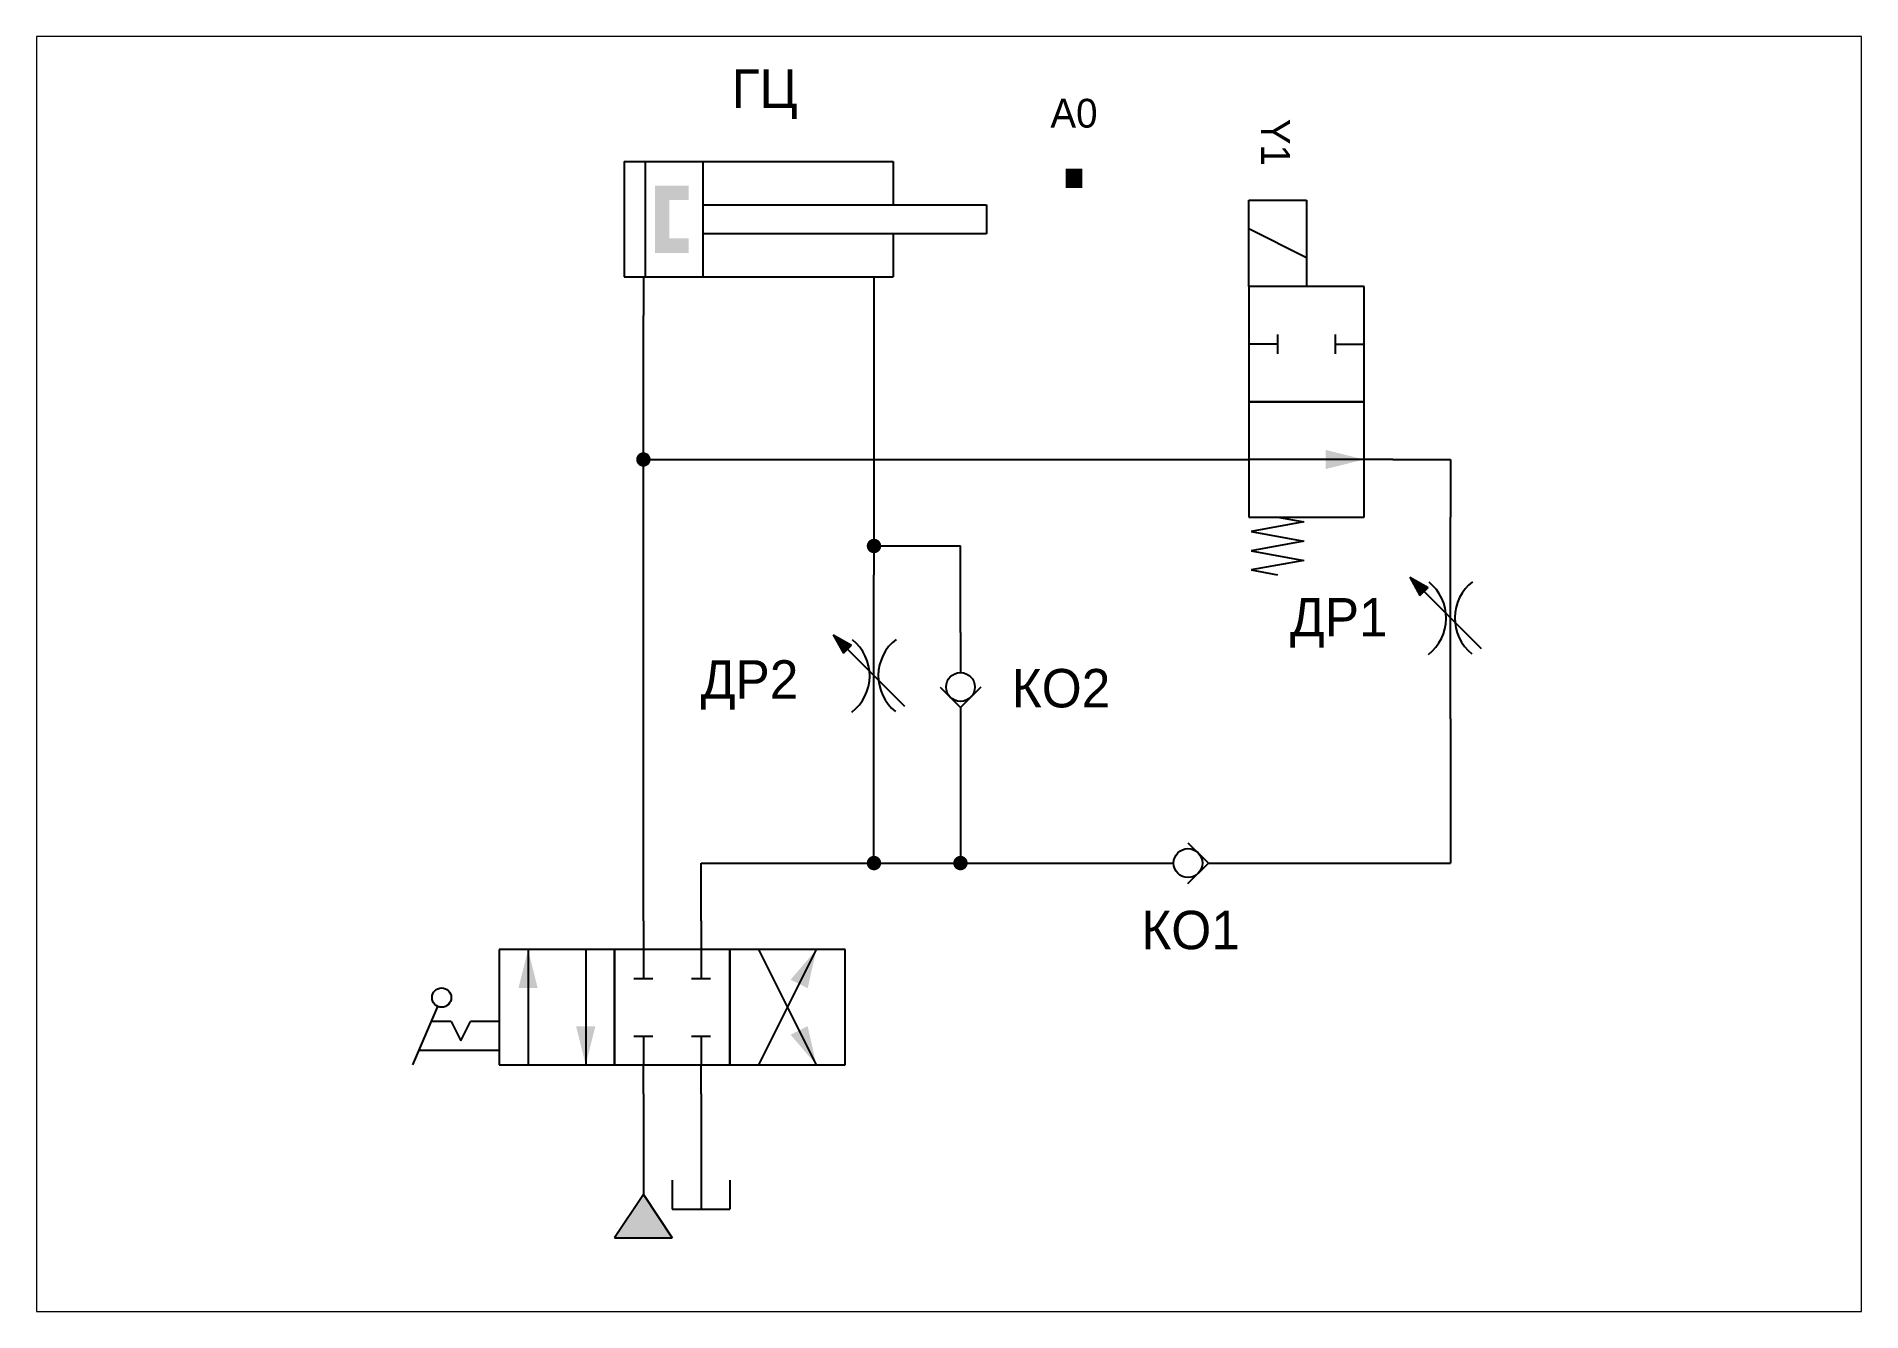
# Paper-space layout 'Layout2' of a CAD drawing. Extents: x 1.14 to 10.22, y 0.79 to 7.14.
# The model-space entities are those that its viewports show. They can reach past a viewport. Long polylines and large blocks are cut down to what shows.
import ezdxf
from ezdxf.enums import TextEntityAlignment as Align

# ---------------------------------------------------------------- set-up
doc = ezdxf.new("R2010")
doc.units = 0
doc.header["$MEASUREMENT"] = 0
doc.linetypes.add('AUSGEZOGEN', pattern=[0])
for name, color, linetype in [('1', 7, 'AUSGEZOGEN'), ('LINES', 7, 'AUSGEZOGEN'), ('TCONNECTIONS', 7, 'AUSGEZOGEN'), ('TEXT', 7, 'AUSGEZOGEN')]:
    doc.layers.add(name, color=color, linetype=linetype)

# ---------------------------------------------------------------- blocks, each defined once
blk = doc.blocks.new('B23')
at = {"layer": '1', "color": 7}
for p, q in [((12, 9), (12, 7.5)), ((15, 9), (15, 7.5)), ((10.5, 7.5), (4.5, 7.5)), ((4.5, 7.5), (4.5, 1.5)), ((6, 7.5), (6, 1.5)), ((9, 7.5), (9, 1.5)), ((10.5, 1.5), (10.5, 7.5)), ((16.5, 7.5), (10.5, 7.5)), ((10.5, 7.5), (10.5, 1.5)), ((12, 7.5), (12, 6)), ((15, 7.5), (15, 6)), ((16.5, 1.5), (16.5, 7.5)), ((22.5, 7.5), (16.5, 7.5)), ((16.5, 7.5), (16.5, 1.5)), ((21, 1.5), (18, 7.5)), ((18, 1.5), (21, 7.5)), ((22.5, 1.5), (22.5, 7.5)), ((11.5, 6), (12.5, 6)), ((14.5, 6), (15.5, 6)), ((0, 1.5), (1.303, 4.541)), ((2, 3.75), (0.964, 3.75)), ((2, 3.75), (2.5, 2.75)), ((2.5, 2.75), (3, 3.75)), ((4.5, 3.75), (3, 3.75)), ((11.5, 3), (12.5, 3)), ((12, 3), (12, 1.5)), ((14.5, 3), (15.5, 3)), ((15, 3), (15, 1.5)), ((4.5, 2.25), (0.321, 2.25)), ((4.5, 1.5), (10.5, 1.5)), ((10.5, 1.5), (16.5, 1.5)), ((12, 0), (12, 1.5)), ((15, 0), (15, 1.5)), ((16.5, 1.5), (22.5, 1.5))]:
    blk.add_line(p, q, dxfattribs=at)
blk.add_circle((1.5, 5), 0.5, dxfattribs=at)
for points in [[(6, 7.5), (5.5, 5.5), (6, 7.5), (6.5, 5.5)], [(21, 7.5), (20.55, 5.49), (21, 7.5), (19.66, 5.93)], [(9, 1.5), (9.5, 3.5), (9, 1.5), (8.5, 3.5)], [(21, 1.5), (20.55, 3.51), (21, 1.5), (19.66, 3.07)]]:
    blk.add_solid(points, dxfattribs=at)
blk = doc.blocks.new('B24')
at = {"layer": '1', "color": 7}
for p, q in [((0, 8), (0, 2)), ((0, 8), (14, 8)), ((1.1, 8), (1.1, 2)), ((4.1, 8), (4.1, 2)), ((14, 8), (14, 5.75)), ((4.1, 5.75), (18.85, 5.75)), ((18.85, 5.75), (18.85, 4.25)), ((18.85, 4.25), (4.1, 4.25)), ((14, 4.25), (14, 2)), ((0, 2), (14, 2)), ((1, 2), (1, 0)), ((13, 2), (13, 0))]:
    blk.add_line(p, q, dxfattribs=at)
for points in [[(1.6, 3.25), (1.6, 6.75), (2.35, 3.25), (2.35, 6.75)], [(1.6, 6), (1.6, 6.75), (3.35, 6), (3.35, 6.75)], [(1.6, 3.25), (1.6, 4), (3.35, 3.25), (3.35, 4)]]:
    blk.add_solid(points, dxfattribs=at)
blk = doc.blocks.new('B25')
at = {"layer": '1', "color": 7}
for p, q in [((2, 3.5), (2, 2.75)), ((2, 2.75), (0.5, 0.5)), ((2, 2.75), (3.5, 0.5)), ((0.5, 0.5), (3.5, 0.5))]:
    blk.add_line(p, q, dxfattribs=at)
blk.add_solid([(2, 2.75), (0.5, 0.5), (2, 2.75), (3.5, 0.5)], dxfattribs=at)
blk = doc.blocks.new('B26')
at = {"layer": '1', "color": 7}
for p, q in [((2, 3.5), (2, 0.5)), ((0.5, 2), (0.5, 0.5)), ((3.5, 2), (3.5, 0.5)), ((0.5, 0.5), (3.5, 0.5))]:
    blk.add_line(p, q, dxfattribs=at)
blk = doc.blocks.new('B27')
at = {"layer": 'TEXT', "color": 7}
blk.add_text('ГЦ', height=2, dxfattribs=at).set_placement((2.5, 1.732), align=Align.CENTER)
blk = doc.blocks.new('B28')
at = {"layer": '1', "color": 7}
for p, q in [((1.061, 6), (1.061, 3.915)), ((0, 3.161), (1.061, 2.1)), ((2.121, 3.161), (1.061, 2.1)), ((1.061, 2.1), (1.061, 0))]:
    blk.add_line(p, q, dxfattribs=at)
blk.add_circle((1.061, 3.161), 0.75, dxfattribs=at)
blk = doc.blocks.new('B29')
at = {"layer": '1', "color": 7}
for p, q in [((1.5, 21), (4.5, 21)), ((1.5, 16.5), (1.5, 21)), ((4.5, 21), (4.5, 16.5)), ((4.5, 18), (1.5, 19.5)), ((1.5, 16.5), (1.5, 10.5)), ((7.5, 16.5), (1.5, 16.5)), ((7.5, 10.5), (7.5, 16.5)), ((3, 13.5), (1.5, 13.5)), ((3, 14), (3, 13)), ((6, 14), (6, 13)), ((6, 13.5), (7.5, 13.5)), ((1.5, 10.5), (7.5, 10.5)), ((1.5, 10.5), (1.5, 4.5)), ((7.5, 10.5), (1.5, 10.5)), ((7.5, 4.5), (7.5, 10.5)), ((0, 7.5), (1.5, 7.5)), ((7.5, 7.5), (1.5, 7.5)), ((9, 7.5), (7.5, 7.5)), ((1.5, 4.5), (7.5, 4.5)), ((4.375, 4.25), (1.625, 3.75)), ((3, 4.5), (4.375, 4.25)), ((1.625, 3.75), (4.375, 3.25)), ((4.375, 3.25), (1.625, 2.75)), ((1.625, 2.75), (4.375, 2.25)), ((4.375, 2.25), (1.625, 1.75)), ((1.625, 1.75), (3, 1.5))]:
    blk.add_line(p, q, dxfattribs=at)
blk.add_solid([(7.5, 7.5), (5.5, 8), (7.5, 7.5), (5.5, 7)], dxfattribs=at)
blk.add_text('Y1', height=1.5, rotation=270, dxfattribs=at).set_placement((2.143, 24), align=Align.CENTER)
blk = doc.blocks.new('B30')
at = {"layer": '1', "color": 7}
blk.add_solid([(3.96, -2.625), (4.84, -2.625), (3.96, -3.625), (4.84, -3.625)], dxfattribs=at)
blk.add_text('A0', height=1.5, dxfattribs=at).set_placement((4.4, -0.482), align=Align.CENTER)
blk = doc.blocks.new('B31')
at = {"layer": 'TCONNECTIONS', "color": 7, "const_width": 0.375}
blk.add_lwpolyline([(1.3125, 1.5, 1), (1.6875, 1.5, 1)], format="xyb", close=True, dxfattribs=at)
blk = doc.blocks.new('B32')
at = {"layer": 'TCONNECTIONS', "color": 7, "const_width": 0.375}
blk.add_lwpolyline([(1.3125, 1.5, 1), (1.6875, 1.5, 1)], format="xyb", close=True, dxfattribs=at)
blk = doc.blocks.new('B33')
at = {"layer": 'TCONNECTIONS', "color": 7, "const_width": 0.375}
blk.add_lwpolyline([(1.3125, 1.5, 1), (1.6875, 1.5, 1)], format="xyb", close=True, dxfattribs=at)
blk = doc.blocks.new('B34')
at = {"layer": 'TCONNECTIONS', "color": 7, "const_width": 0.375}
blk.add_lwpolyline([(1.3125, 1.5, 1), (1.6875, 1.5, 1)], format="xyb", close=True, dxfattribs=at)
blk = doc.blocks.new('B35')
at = {"layer": '1', "color": 7}
for p, q in [((2.839, 2.121), (3.9, 1.061)), ((0, 1.061), (2.085, 1.061)), ((2.839, 0), (3.9, 1.061)), ((3.9, 1.061), (6, 1.061))]:
    blk.add_line(p, q, dxfattribs=at)
blk.add_circle((2.839, 1.061), 0.75, dxfattribs=at)
blk = doc.blocks.new('B36')
at = {"layer": '1', "color": 7}
for p, q in [((2.526, 0), (2.526, 10.5)), ((0.405, 7.371), (0.935, 6.417)), ((0.405, 7.371), (1.359, 6.841)), ((0.405, 7.371), (4.117, 3.659)), ((0.935, 6.417), (1.359, 6.841))]:
    blk.add_line(p, q, dxfattribs=at)
for centre, start, end in [((-0.099, 5.25), 308, 51), ((5.151, 5.25), 128, 231)]:
    blk.add_arc(centre, 2.401, start, end, dxfattribs=at)
blk.add_solid([(0.405, 7.371), (0.935, 6.417), (0.405, 7.371), (1.359, 6.841)], dxfattribs=at)
blk = doc.blocks.new('B37')
at = {"layer": '1', "color": 7}
for p, q in [((2.526, 0), (2.526, 10.5)), ((0.405, 7.371), (0.935, 6.417)), ((0.405, 7.371), (1.359, 6.841)), ((0.405, 7.371), (4.117, 3.659)), ((0.935, 6.417), (1.359, 6.841))]:
    blk.add_line(p, q, dxfattribs=at)
for centre, start, end in [((-0.099, 5.25), 308, 51), ((5.151, 5.25), 128, 231)]:
    blk.add_arc(centre, 2.401, start, end, dxfattribs=at)
blk.add_solid([(0.405, 7.371), (0.935, 6.417), (0.405, 7.371), (1.359, 6.841)], dxfattribs=at)
blk = doc.blocks.new('B1')
at = {"layer": 'LINES', "color": 7}
for p, q in [((209.75, 114.5), (209.75, 122)), ((209.75, 122), (209.75, 122)), ((221.75, 122), (221.75, 110)), ((209.75, 107), (209.75, 114.5)), ((209.75, 114.5), (224.75, 114.5)), ((224.75, 114.5), (239.75, 114.5)), ((224.75, 114.5), (224.75, 114.5)), ((248.75, 114.5), (251.75, 114.5)), ((251.75, 114.5), (251.75, 111.5)), ((251.75, 111.5), (251.75, 111.5)), ((221.75, 110), (221.75, 110)), ((221.75, 110), (226.25, 110)), ((221.75, 110), (221.75, 110)), ((221.75, 110), (221.75, 110)), ((221.75, 110), (221.75, 108.5)), ((226.25, 105.5), (226.25, 110)), ((209.75, 90.5), (209.75, 107)), ((209.75, 107), (209.75, 107)), ((226.25, 105.5), (226.25, 105.5)), ((251.75, 101), (251.75, 101)), ((251.75, 101), (251.75, 93.5)), ((226.25, 99.5), (226.25, 99.5)), ((226.25, 99.5), (226.25, 93.5)), ((221.75, 95), (221.75, 98)), ((221.75, 93.5), (221.75, 95)), ((221.75, 95), (221.75, 95)), ((212.75, 90.5), (212.75, 93.5)), ((212.75, 93.5), (221.75, 93.5)), ((221.75, 93.5), (221.75, 93.5)), ((221.75, 93.5), (226.25, 93.5)), ((221.75, 93.5), (221.75, 93.5)), ((226.25, 93.5), (226.25, 93.5)), ((226.25, 93.5), (230.75, 93.5)), ((230.75, 93.5), (230.75, 93.5)), ((230.75, 93.5), (235.25, 93.5)), ((241.25, 93.5), (251.75, 93.5)), ((209.75, 81.5), (209.75, 80)), ((212.75, 81.5), (212.75, 80)), ((209.75, 80), (209.75, 80)), ((209.75, 80), (209.75, 77)), ((212.75, 80), (212.75, 80)), ((212.75, 80), (212.75, 78.5))]:
    blk.add_line(p, q, dxfattribs=at)

msp = doc.modelspace()

# ---------------------------------------------------------------- block references
at = {"layer": '1'}
for name, p in [('B27', (105.312, 131.062)), ('B30', (119.507, 132.25)), ('B29', (131.5, 107)), ('B24', (100.5, 122)), ('B1', (-108.25, 0)), ('B34', (100, 113)), ('B36', (140.974, 101)), ('B33', (112, 108.5)), ('B37', (110.974, 98)), ('B28', (116.939, 99.5)), ('B35', (127, 92.439)), ('B31', (112, 92)), ('B32', (116.5, 92)), ('B23', (89.5, 81.5)), ('B26', (102.5, 75)), ('B25', (99.5, 73.5))]:
    msp.add_blockref(name, p, dxfattribs=at)

# ---------------------------------------------------------------- texts
at = {"linetype": 'Continuous'}
for s, p in [('ДР1', (135.146, 105.29)), ('ДР2', (104.481, 102.054)), ('КО2', (120.671, 101.6)), ('КО1', (127.413, 89.018))]:
    msp.add_text(s, height=2, dxfattribs=at).set_placement(p)

psp = doc.layouts.new('Layout2')

# ---------------------------------------------------------------- viewports
at = {"layer": '0', "linetype": 'Continuous'}
psp.add_viewport(center=(5.6783, 3.9667), size=(9.0853, 6.346667), view_center_point=(117.4033, 103.3386), view_height=66.342674, dxfattribs=at)

doc.saveas('drawing.dxf')
